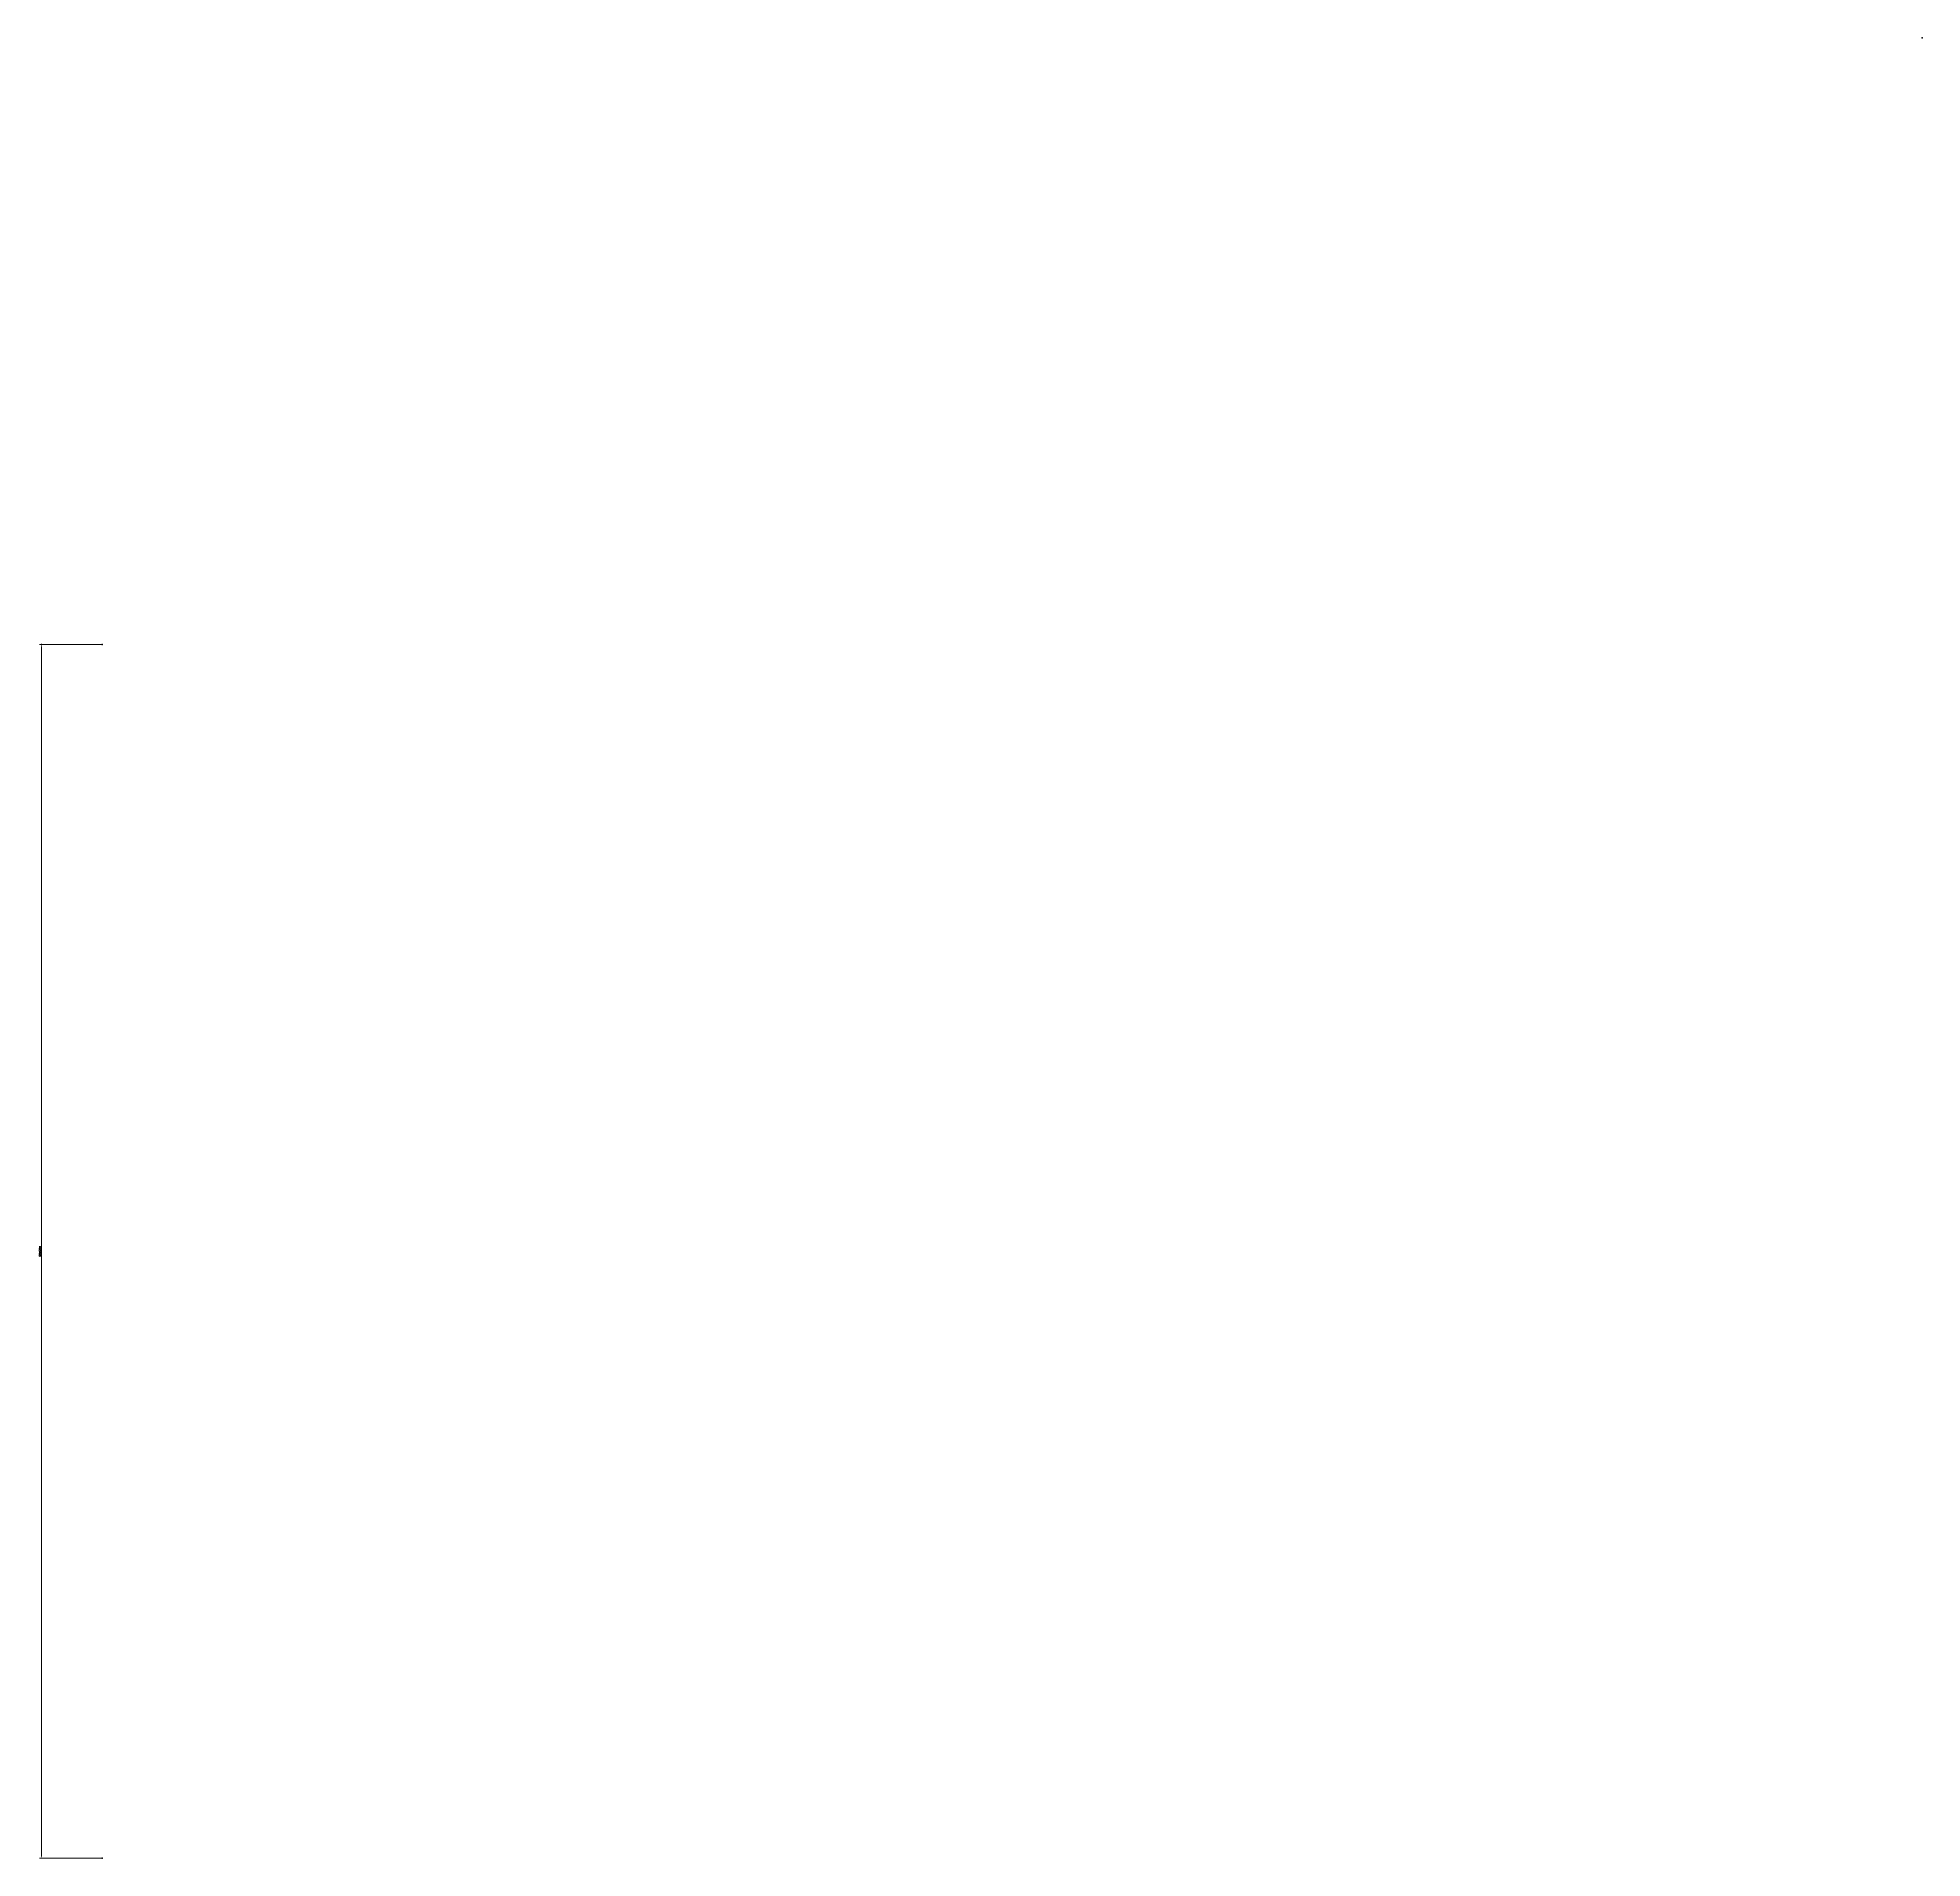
# Model space of a CAD drawing. Extents: x 95 to 250, y 100 to 250.
import ezdxf

# ---------------------------------------------------------------- set-up
doc = ezdxf.new("R2010")
doc.units = 0
doc.styles.get("Standard").update_dxf_attribs({"font": 'simplex.shx'})
doc.dimstyles.get("Standard").update_dxf_attribs({"dimtxt": 0.18, "dimasz": 0.18, "dimexe": 0.18, "dimexo": 0.0625, "dimgap": 0.09, "dimtad": 1, "dimzin": 0, "dimdsep": 46, "dimtxsty": 'Standard', "dimcen": 0.09, "dimadec": 0, "dimazin": 0, "dimtfac": 1, "dimtdec": 4, "dimtofl": 0, "dimtmove": 0, "dimatfit": 3, "dimfxl": 1, "dimtolj": 1, "dimtzin": 0, "dimarcsym": 0})

# ---------------------------------------------------------------- blocks, each defined once
blk = doc.blocks.new('*D1')
at = {"color": 1, "linetype": 'ByBlock', "lineweight": 0}
for p, q in [((99.9375, 200), (94.82, 200)), ((95, 100.18), (95, 199.82)), ((99.9375, 100), (94.82, 100))]:
    blk.add_line(p, q, dxfattribs=at)
for p in [(95, 200), (100, 200), (100, 100)]:
    blk.add_point(p)
at = {"color": 1}
for points in [[(95, 200), (95.03, 199.82), (94.97, 199.82)], [(95, 100), (94.97, 100.18), (95.03, 100.18)]]:
    blk.add_solid(points, dxfattribs=at)
at = {"color": 1, "insert": (94.91, 150), "char_height": 0.18, "attachment_point": 8, "rotation": 90}
blk.add_mtext('coucou', dxfattribs=at)

msp = doc.modelspace()

# ---------------------------------------------------------------- linework, layer by layer
at = {"color": 3}
msp.add_point((250, 250), dxfattribs=at)

# ---------------------------------------------------------------- dimensions: what is measured, and where the dimension line sits
at = {"color": 1, "lineweight": 0}
dim = msp.add_aligned_dim(p1=(100, 100), p2=(100, 200), distance=5, text='coucou', dimstyle='Standard', override={"dimpost": '<>'}, dxfattribs=at)
dim.commit()
dim.dimension.update_dxf_attribs({"geometry": '*D1', "text_midpoint": (95, 150)})

doc.saveas('drawing.dxf')
